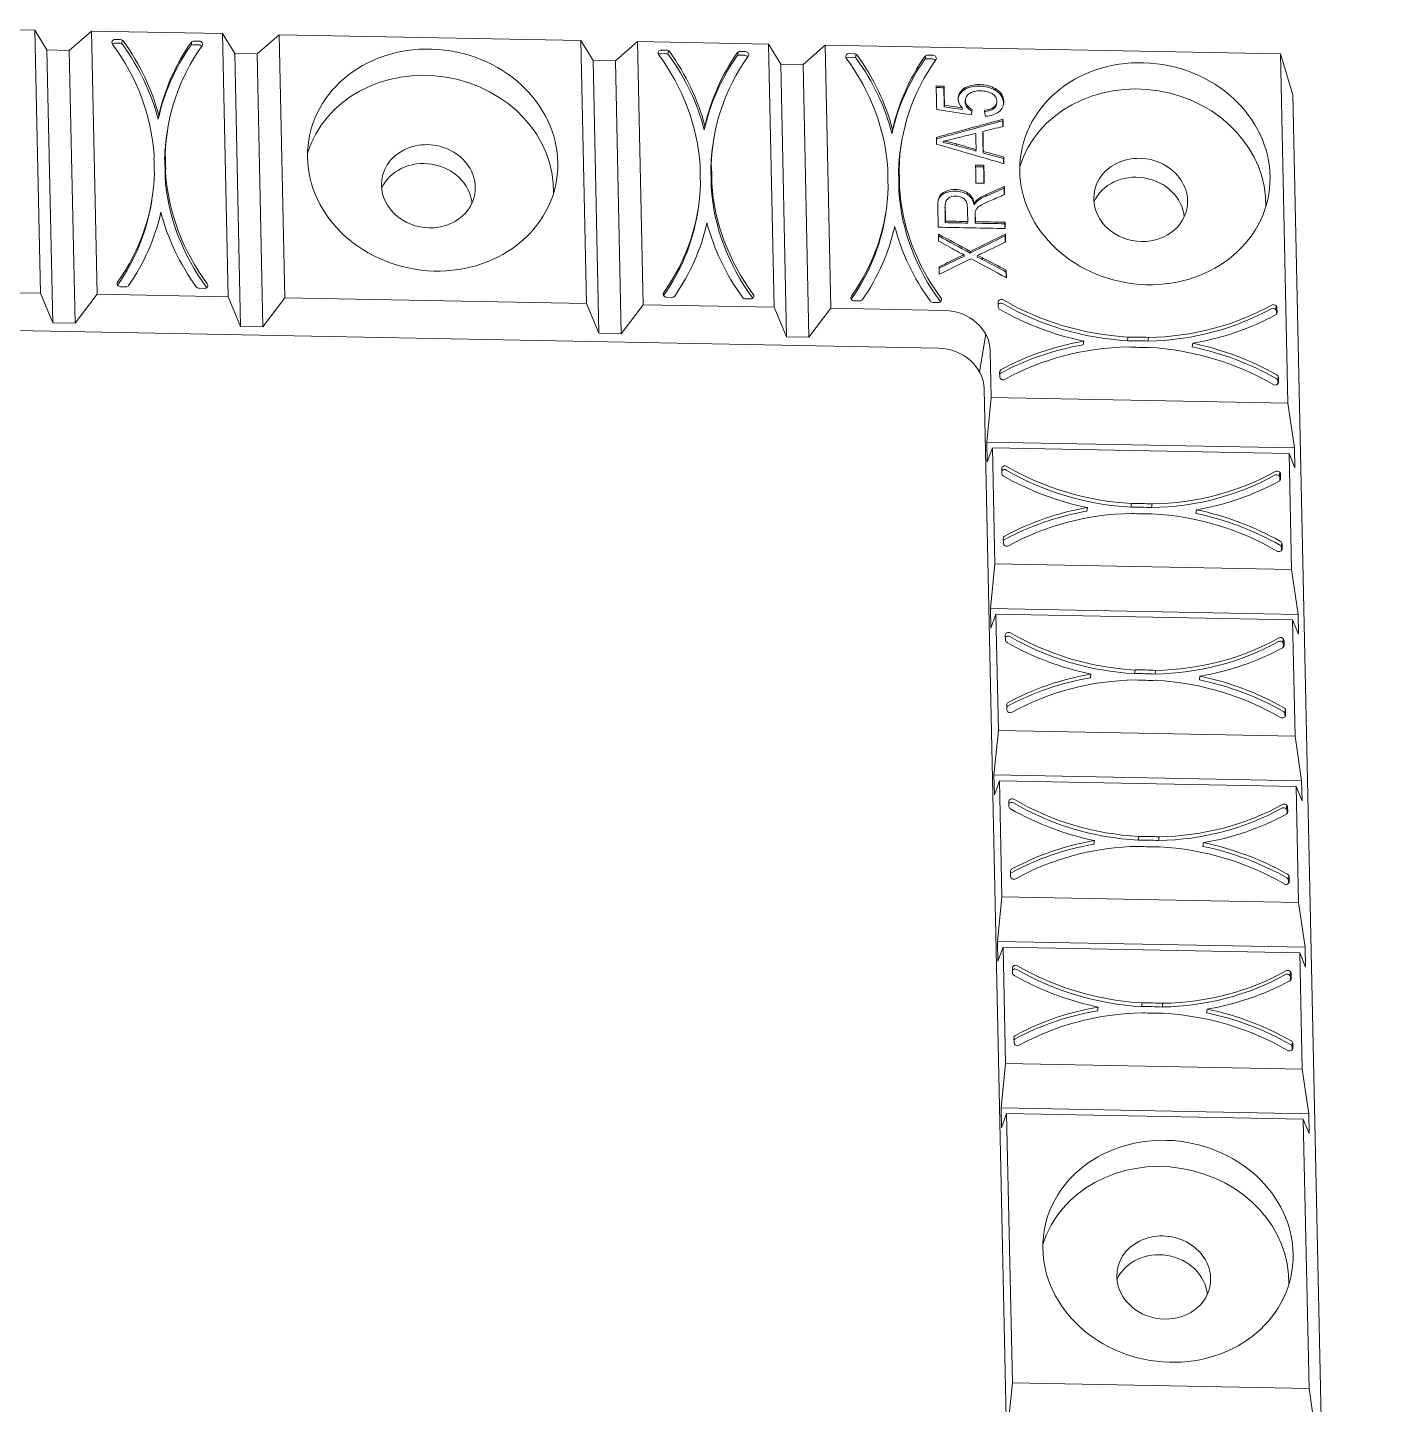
# Model space of a CAD drawing. Header units: inches. Extents: x 1726 to 2311, y 431 to 759.
# Drawn here: x 2114.9 to 2175.9, y 640.7 to 702.1 of the extents above; entities that cross this region are included whole.
import ezdxf

# ---------------------------------------------------------------- set-up
doc = ezdxf.new("R2010")
doc.units = ezdxf.units.IN
doc.layers.add('3', color=7, linetype='Continuous', true_color=0xffffff)

msp = doc.modelspace()

# ---------------------------------------------------------------- linework, layer by layer
at = {"layer": '3', "color": 7, "linetype": 'Continuous', "lineweight": 18}
for p, q in [((2109.428, 702.071), (2115.271, 701.959)), ((2115.814, 701.073), (2115.271, 701.959)), ((2115.523, 690.226), (2115.271, 701.959)), ((2117.801, 701.911), (2116.811, 701.053)), ((2117.801, 701.911), (2123.645, 701.798)), ((2118.053, 690.177), (2117.801, 701.911)), ((2118.831, 701.373), (2119.067, 701.369)), ((2118.858, 701.537), (2119.094, 701.532)), ((2119.147, 701.347), (2119.173, 701.511)), ((2122.281, 701.446), (2122.254, 701.283)), ((2122.341, 701.306), (2122.577, 701.301)), ((2122.368, 701.47), (2122.604, 701.465)), ((2123.897, 690.065), (2123.645, 701.798)), ((2124.188, 700.912), (2123.645, 701.798)), ((2126.175, 701.75), (2125.185, 700.893)), ((2126.175, 701.75), (2139.635, 701.492)), ((2126.427, 690.016), (2126.175, 701.75)), ((2139.635, 701.492), (2139.886, 689.758)), ((2140.178, 700.605), (2139.635, 701.492)), ((2142.165, 701.443), (2141.175, 700.586)), ((2142.165, 701.443), (2148.009, 701.331)), ((2142.165, 701.443), (2142.416, 689.71)), ((2148.552, 700.444), (2148.009, 701.331)), ((2148.009, 701.331), (2148.26, 689.597)), ((2150.539, 701.282), (2149.549, 700.425)), ((2150.539, 701.282), (2170.844, 700.893)), ((2150.539, 701.282), (2150.79, 689.549)), ((2116.811, 701.053), (2115.814, 701.073)), ((2115.814, 701.073), (2116.075, 688.903)), ((2117.072, 688.884), (2116.811, 701.053)), ((2125.185, 700.893), (2124.188, 700.912)), ((2124.188, 700.912), (2124.449, 688.743)), ((2125.446, 688.723), (2125.185, 700.893)), ((2143.195, 700.906), (2143.431, 700.901)), ((2143.222, 701.069), (2143.458, 701.065)), ((2143.51, 700.88), (2143.537, 701.044)), ((2146.645, 700.979), (2146.618, 700.815)), ((2146.705, 700.838), (2146.941, 700.834)), ((2146.731, 701.002), (2146.968, 700.998)), ((2151.569, 700.745), (2151.805, 700.741)), ((2151.596, 700.909), (2151.832, 700.904)), ((2151.884, 700.719), (2151.911, 700.883)), ((2155.019, 700.818), (2154.992, 700.655)), ((2155.078, 700.678), (2155.315, 700.673)), ((2155.105, 700.841), (2155.341, 700.837)), ((2171.4, 699.066), (2170.844, 700.893)), ((2170.844, 700.893), (2171.178, 685.321)), ((2141.175, 700.586), (2140.178, 700.605)), ((2140.178, 700.605), (2140.439, 688.436)), ((2141.436, 688.417), (2141.175, 700.586)), ((2148.552, 700.444), (2148.813, 688.275)), ((2149.549, 700.425), (2148.552, 700.444)), ((2149.81, 688.256), (2149.549, 700.425)), ((2155.825, 699.388), (2155.836, 699.458)), ((2157.408, 699.458), (2157.408, 699.458)), ((2157.419, 699.528), (2157.419, 699.528)), ((2156.714, 699.28), (2156.726, 699.35)), ((2156.796, 698.894), (2156.782, 698.806)), ((2158.113, 699.276), (2158.124, 699.346)), ((2175.931, 487.49), (2171.4, 699.066)), ((2155.843, 698.542), (2155.854, 698.612)), ((2156.649, 698.412), (2156.661, 698.482)), ((2156.864, 698.512), (2156.876, 698.582)), ((2157.077, 698.349), (2157.088, 698.419)), ((2158.05, 698.454), (2158.062, 698.524)), ((2158.181, 698.651), (2158.195, 698.739)), ((2158.488, 698.712), (2158.488, 698.712)), ((2120.803, 698.144), (2120.776, 697.981)), ((2121.2, 697.566), (2121.174, 697.402)), ((2145.167, 697.677), (2145.14, 697.513)), ((2158.454, 697.913), (2158.466, 697.983)), ((2145.564, 697.099), (2145.537, 696.935)), ((2153.54, 697.516), (2153.514, 697.352)), ((2155.494, 697.173), (2155.5, 696.87)), ((2155.8, 696.939), (2155.811, 697.009)), ((2157.56, 697.363), (2157.572, 697.433)), ((2121.09, 696.389), (2121.063, 696.226)), ((2153.938, 696.938), (2153.911, 696.774)), ((2156.373, 696.813), (2156.385, 696.883)), ((2157.256, 696.564), (2157.267, 696.634)), ((2157.579, 696.477), (2157.591, 696.547)), ((2145.453, 695.922), (2145.427, 695.758)), ((2153.827, 695.761), (2153.801, 695.597)), ((2157.601, 695.857), (2157.613, 695.927)), ((2158.49, 696.226), (2158.502, 696.296)), ((2121.08, 695.413), (2121.107, 695.577)), ((2145.444, 694.946), (2145.471, 695.109)), ((2153.818, 694.785), (2153.845, 694.949)), ((2155.619, 694.466), (2155.63, 694.536)), ((2155.898, 694.696), (2155.91, 694.766)), ((2156.887, 694.619), (2156.899, 694.689)), ((2157.712, 694.554), (2157.724, 694.624)), ((2158.518, 694.907), (2158.53, 694.977)), ((2120.471, 694.246), (2120.498, 694.409)), ((2144.835, 693.778), (2144.861, 693.942)), ((2155.559, 694.106), (2155.579, 693.166)), ((2155.898, 694.239), (2155.884, 694.151)), ((2157.174, 694.162), (2157.185, 694.233)), ((2157.235, 693.872), (2157.223, 693.802)), ((2157.319, 694.329), (2157.331, 694.399)), ((2153.208, 693.618), (2153.235, 693.781)), ((2155.892, 693.37), (2155.904, 693.44)), ((2156.882, 693.351), (2156.893, 693.421)), ((2157.224, 693.345), (2157.236, 693.415)), ((2158.552, 693.319), (2158.564, 693.389)), ((2155.586, 692.856), (2155.593, 692.551)), ((2158.564, 692.787), (2158.575, 692.857)), ((2157, 692.014), (2157.012, 692.084)), ((2156.728, 691.865), (2156.74, 691.935)), ((2157.318, 691.837), (2157.329, 691.907)), ((2157.544, 691.732), (2157.556, 691.802)), ((2155.617, 691.401), (2155.624, 691.067)), ((2158.598, 691.179), (2158.61, 691.249)), ((2109.679, 690.338), (2115.523, 690.226)), ((2115.523, 690.226), (2116.075, 688.903)), ((2119.33, 690.506), (2119.094, 690.51)), ((2122.84, 690.439), (2122.604, 690.443)), ((2122.939, 690.47), (2122.934, 690.477)), ((2117.072, 688.884), (2118.053, 690.177)), ((2118.053, 690.177), (2123.897, 690.065)), ((2123.897, 690.065), (2124.449, 688.743)), ((2125.446, 688.723), (2126.427, 690.016)), ((2126.427, 690.016), (2139.886, 689.758)), ((2139.886, 689.758), (2140.439, 688.436)), ((2141.436, 688.417), (2142.416, 689.71)), ((2142.416, 689.71), (2148.26, 689.597)), ((2143.694, 690.038), (2143.458, 690.043)), ((2147.204, 689.971), (2146.967, 689.976)), ((2147.303, 690.003), (2147.298, 690.009)), ((2148.26, 689.597), (2148.813, 688.275)), ((2152.068, 689.878), (2151.832, 689.882)), ((2155.577, 689.81), (2155.341, 689.815)), ((2155.677, 689.842), (2155.672, 689.849)), ((2158.255, 689.608), (2158.25, 689.818)), ((2170.629, 689.496), (2170.656, 689.66)), ((2170.688, 689.579), (2170.693, 689.37)), ((2155.591, 687.768), (2069.062, 689.429)), ((2149.81, 688.256), (2150.79, 689.549)), ((2150.79, 689.549), (2155.867, 689.452)), ((2170.661, 689.415), (2170.664, 689.29)), ((2116.075, 688.903), (2117.072, 688.884)), ((2124.449, 688.743), (2125.446, 688.723)), ((2140.439, 688.436), (2141.436, 688.417)), ((2157.694, 688.399), (2157.419, 686.716)), ((2148.813, 688.275), (2149.81, 688.256)), ((2162.046, 687.921), (2162.072, 688.085)), ((2164.015, 688.104), (2164.042, 688.268)), ((2164.958, 688.25), (2164.932, 688.087)), ((2166.937, 687.991), (2166.91, 687.828)), ((2157.898, 687.646), (2157.943, 685.575)), ((2158.322, 686.497), (2158.317, 686.706)), ((2170.747, 686.506), (2170.721, 686.343)), ((2161.521, 503.939), (2157.623, 685.963)), ((2170.728, 686.304), (2170.731, 686.179)), ((2170.755, 686.468), (2170.759, 686.258)), ((2157.943, 685.575), (2157.743, 683.587)), ((2157.943, 685.575), (2171.178, 685.321)), ((2171.47, 683.324), (2171.178, 685.321)), ((2171.47, 683.324), (2157.743, 683.587)), ((2157.743, 683.587), (2157.762, 682.704)), ((2157.762, 682.704), (2157.991, 683.332)), ((2157.991, 683.332), (2158.102, 678.151)), ((2157.991, 683.332), (2171.226, 683.078)), ((2171.226, 683.078), (2171.489, 682.44)), ((2171.226, 683.078), (2171.337, 677.897)), ((2171.489, 682.44), (2171.47, 683.324)), ((2158.414, 682.184), (2158.409, 682.394)), ((2170.788, 682.073), (2170.815, 682.236)), ((2170.82, 681.992), (2170.823, 681.866)), ((2170.847, 682.155), (2170.851, 681.946)), ((2162.205, 680.497), (2162.231, 680.661)), ((2164.174, 680.68), (2164.201, 680.844)), ((2165.117, 680.827), (2165.091, 680.663)), ((2167.096, 680.568), (2167.069, 680.404)), ((2158.481, 679.073), (2158.476, 679.283)), ((2170.906, 679.082), (2170.88, 678.919)), ((2170.887, 678.88), (2170.89, 678.755)), ((2170.914, 679.044), (2170.918, 678.835)), ((2158.102, 678.151), (2157.902, 676.164)), ((2158.102, 678.151), (2171.337, 677.897)), ((2171.629, 675.9), (2171.337, 677.897)), ((2171.629, 675.9), (2157.902, 676.164)), ((2157.902, 676.164), (2157.921, 675.28)), ((2157.921, 675.28), (2158.15, 675.908)), ((2158.15, 675.908), (2171.385, 675.654)), ((2158.15, 675.908), (2158.261, 670.727)), ((2171.385, 675.654), (2171.648, 675.016)), ((2171.385, 675.654), (2171.496, 670.473)), ((2171.648, 675.016), (2171.629, 675.9)), ((2158.573, 674.761), (2158.568, 674.97)), ((2170.947, 674.649), (2170.974, 674.812)), ((2170.979, 674.568), (2170.982, 674.443)), ((2171.006, 674.731), (2171.01, 674.522)), ((2162.364, 673.073), (2162.39, 673.237)), ((2164.333, 673.257), (2164.36, 673.42)), ((2165.276, 673.403), (2165.249, 673.239)), ((2167.255, 673.144), (2167.228, 672.98)), ((2158.64, 671.649), (2158.635, 671.859)), ((2171.065, 671.659), (2171.039, 671.495)), ((2171.046, 671.457), (2171.049, 671.331)), ((2171.073, 671.62), (2171.077, 671.411)), ((2158.261, 670.727), (2158.061, 668.74)), ((2158.261, 670.727), (2171.496, 670.473)), ((2171.788, 668.476), (2171.496, 670.473)), ((2171.788, 668.476), (2158.061, 668.74)), ((2158.061, 668.74), (2158.08, 667.856)), ((2158.08, 667.856), (2158.309, 668.484)), ((2158.309, 668.484), (2171.544, 668.23)), ((2158.309, 668.484), (2158.42, 663.303)), ((2171.544, 668.23), (2171.807, 667.593)), ((2171.544, 668.23), (2171.655, 663.049)), ((2171.807, 667.593), (2171.788, 668.476)), ((2158.732, 667.337), (2158.727, 667.546)), ((2171.106, 667.225), (2171.133, 667.389)), ((2171.138, 667.144), (2171.141, 667.019)), ((2171.165, 667.308), (2171.169, 667.098)), ((2162.523, 665.65), (2162.549, 665.813)), ((2164.492, 665.833), (2164.519, 665.997)), ((2165.435, 665.979), (2165.408, 665.815)), ((2167.414, 665.72), (2167.387, 665.556)), ((2158.799, 664.226), (2158.794, 664.435)), ((2171.224, 664.235), (2171.198, 664.071)), ((2171.205, 664.033), (2171.207, 663.908)), ((2171.232, 664.196), (2171.236, 663.987)), ((2158.42, 663.303), (2158.22, 661.316)), ((2158.42, 663.303), (2171.655, 663.049)), ((2171.947, 661.053), (2171.655, 663.049)), ((2171.947, 661.053), (2158.22, 661.316)), ((2158.22, 661.316), (2158.239, 660.432)), ((2158.239, 660.432), (2158.468, 661.06)), ((2158.468, 661.06), (2171.703, 660.806)), ((2158.468, 661.06), (2158.579, 655.879)), ((2171.703, 660.806), (2171.966, 660.169)), ((2171.703, 660.806), (2171.814, 655.626)), ((2171.966, 660.169), (2171.947, 661.053)), ((2158.891, 659.913), (2158.886, 660.123)), ((2171.265, 659.801), (2171.292, 659.965)), ((2171.297, 659.72), (2171.3, 659.595)), ((2171.324, 659.884), (2171.328, 659.675)), ((2162.682, 658.226), (2162.708, 658.39)), ((2164.651, 658.409), (2164.678, 658.573)), ((2165.594, 658.555), (2165.567, 658.392)), ((2167.573, 658.296), (2167.546, 658.133)), ((2158.958, 656.802), (2158.953, 657.011)), ((2171.383, 656.811), (2171.357, 656.647)), ((2171.364, 656.609), (2171.366, 656.484)), ((2171.391, 656.773), (2171.395, 656.563)), ((2158.579, 655.879), (2158.379, 653.892)), ((2158.579, 655.879), (2171.814, 655.626)), ((2172.106, 653.629), (2171.814, 655.626)), ((2172.106, 653.629), (2158.379, 653.892)), ((2158.379, 653.892), (2158.398, 653.008)), ((2158.398, 653.008), (2158.627, 653.636)), ((2158.627, 653.636), (2171.862, 653.383)), ((2158.627, 653.636), (2158.884, 641.628)), ((2171.862, 653.383), (2172.125, 652.745)), ((2171.862, 653.383), (2172.119, 641.375)), ((2172.125, 652.745), (2172.106, 653.629)), ((2158.884, 641.628), (2158.684, 639.641)), ((2172.119, 641.375), (2158.884, 641.628)), ((2172.411, 639.378), (2172.119, 641.375))]:
    msp.add_line(p, q, dxfattribs=at)
for centre, major_axis, start_param, end_param in [((2118.861, 701.404), (-0.148, 0.024), 4.874584, 7.016708), ((2118.834, 701.241), (0.148, -0.024), 1.732991, 2.463152), ((2109.534, 696.205), (-10.963, 1.795), 3.345204, 3.875116), ((2119.07, 701.236), (0.148, -0.024), 0.722344, 1.732991), ((2119.097, 701.4), (-0.148, 0.024), 3.863937, 4.874584), ((2109.508, 696.041), (-11.457, 1.876), 3.51557, 3.863937), ((2109.534, 696.205), (-11.457, 1.876), 3.51557, 3.863937), ((2132.137, 695.607), (-11.457, 1.876), 5.885287, 6.233654), ((2132.164, 695.771), (-11.457, 1.876), 5.885287, 6.233654), ((2132.164, 695.771), (-10.963, 1.795), 5.874108, 6.404019), ((2122.344, 701.173), (0.148, -0.024), 1.733047, 2.743694), ((2122.37, 701.337), (-0.148, 0.024), 4.87464, 5.885287), ((2122.58, 701.169), (0.148, -0.024), 0.636646, 1.733047), ((2122.607, 701.332), (-0.148, 0.024), 2.732515, 4.87464), ((2143.225, 700.937), (-0.148, 0.024), 4.874584, 7.016708), ((2143.198, 700.773), (0.148, -0.024), 1.732991, 2.463152), ((2133.898, 695.737), (-10.963, 1.795), 3.345204, 3.875116), ((2143.434, 700.769), (0.148, -0.024), 0.722344, 1.732991), ((2143.461, 700.932), (-0.148, 0.024), 3.863937, 4.874584), ((2133.871, 695.574), (-11.457, 1.876), 3.51557, 3.863937), ((2133.898, 695.737), (-11.457, 1.876), 3.51557, 3.863937), ((2156.501, 695.14), (-11.457, 1.876), 5.885287, 6.233654), ((2156.527, 695.303), (-11.457, 1.876), 5.885287, 6.233654), ((2156.527, 695.303), (-10.963, 1.795), 5.874108, 6.404019), ((2146.707, 700.706), (0.148, -0.024), 1.733047, 2.743694), ((2146.734, 700.869), (-0.148, 0.024), 4.87464, 5.885287), ((2146.944, 700.701), (0.148, -0.024), 0.636646, 1.733047), ((2146.97, 700.865), (-0.148, 0.024), 2.732515, 4.87464), ((2151.599, 700.776), (-0.148, 0.024), 4.874584, 7.016708), ((2151.572, 700.613), (0.148, -0.024), 1.732991, 2.463152), ((2142.272, 695.577), (-10.963, 1.795), 3.345204, 3.875116), ((2151.808, 700.608), (0.148, -0.024), 0.722344, 1.732991), ((2151.835, 700.772), (-0.148, 0.024), 3.863937, 4.874584), ((2142.245, 695.413), (-11.457, 1.876), 3.51557, 3.863937), ((2142.272, 695.577), (-11.457, 1.876), 3.51557, 3.863937), ((2164.901, 695.142), (-11.457, 1.876), 5.885287, 6.233654), ((2164.901, 695.142), (-10.963, 1.795), 5.874108, 6.404019), ((2155.081, 700.545), (0.148, -0.024), 1.733047, 2.743694), ((2155.108, 700.709), (-0.148, 0.024), 4.87464, 5.885287), ((2155.317, 700.541), (0.148, -0.024), 0.636646, 1.733047), ((2155.344, 700.704), (-0.148, 0.024), 2.732515, 4.87464), ((2132.831, 694.993), (5.526, -0.905), 0.1204, 3.02117), ((2164.874, 694.979), (-11.457, 1.876), 5.885287, 6.233654), ((2164.606, 694.384), (5.526, -0.905), 0.1204, 3.02117), ((2132.137, 695.607), (-10.963, 1.795), 6.283183, 6.404019), ((2132.164, 695.771), (-11.457, 1.876), 0.122618, 0.201828), ((2109.534, 696.205), (-11.457, 1.876), 3.26421, 3.343421), ((2132.831, 694.993), (2.072, -0.339), 0.162223, 3.303816), ((2156.501, 695.14), (-10.963, 1.795), 6.283183, 6.404019), ((2164.874, 694.979), (-10.963, 1.795), 6.283183, 6.404019), ((2164.606, 694.384), (2.072, -0.339), 0.162223, 3.303816), ((2109.508, 696.041), (-11.457, 1.876), 3.26421, 3.343421), ((2132.693, 694.152), (-2.072, 0.339), 3.374256, 6.050549), ((2156.527, 695.303), (-11.457, 1.876), 0.122618, 0.201828), ((2133.871, 695.574), (-11.457, 1.876), 3.26421, 3.343421), ((2133.898, 695.737), (-11.457, 1.876), 3.26421, 3.343421), ((2164.901, 695.142), (-11.457, 1.876), 0.122618, 0.201828), ((2142.272, 695.577), (-11.457, 1.876), 3.26421, 3.343421), ((2109.534, 696.205), (-10.963, 1.795), 2.732515, 3.262427), ((2132.137, 695.607), (-10.963, 1.795), 0.203612, 0.733523), ((2132.164, 695.771), (-10.963, 1.795), 0.203612, 0.733523), ((2133.898, 695.737), (-10.963, 1.795), 2.732515, 3.262427), ((2156.527, 695.303), (-10.963, 1.795), 0.203612, 0.733523), ((2142.245, 695.413), (-11.457, 1.876), 3.26421, 3.343421), ((2164.469, 693.542), (-2.072, 0.339), 3.374256, 6.050549), ((2132.831, 694.993), (2.072, -0.339), 3.303816, 6.445408), ((2156.501, 695.14), (-10.963, 1.795), 0.203612, 0.733523), ((2142.272, 695.577), (-10.963, 1.795), 2.732515, 3.262427), ((2164.874, 694.979), (-10.963, 1.795), 0.203612, 0.733523), ((2164.901, 695.142), (-10.963, 1.795), 0.203612, 0.733523), ((2109.508, 696.041), (-10.963, 1.795), 2.736382, 3.14159), ((2164.606, 694.384), (2.072, -0.339), 3.303816, 6.445408), ((2109.534, 696.205), (-11.457, 1.876), 2.743694, 3.092061), ((2132.164, 695.771), (-11.457, 1.876), 0.373977, 0.722344), ((2133.871, 695.574), (-10.963, 1.795), 2.736382, 3.14159), ((2133.898, 695.737), (-11.457, 1.876), 2.743694, 3.092061), ((2156.527, 695.303), (-11.457, 1.876), 0.373977, 0.722344), ((2142.245, 695.413), (-10.963, 1.795), 2.736382, 3.14159), ((2142.272, 695.577), (-11.457, 1.876), 2.743694, 3.092061), ((2164.901, 695.142), (-11.457, 1.876), 0.373977, 0.722344), ((2119.091, 690.643), (-0.148, 0.024), 5.874108, 8.016232), ((2119.328, 690.638), (-0.148, 0.024), 1.733047, 2.743694), ((2122.601, 690.576), (-0.148, 0.024), 0.722344, 1.732991), ((2122.837, 690.571), (-0.148, 0.024), 1.732991, 3.875116), ((2143.455, 690.176), (-0.148, 0.024), 5.874108, 8.016232), ((2143.691, 690.171), (-0.148, 0.024), 1.733047, 2.743694), ((2146.965, 690.108), (-0.148, 0.024), 0.722344, 1.732991), ((2147.201, 690.104), (-0.148, 0.024), 1.732991, 3.875116), ((2151.829, 690.015), (-0.148, 0.024), 5.874108, 8.016232), ((2152.065, 690.01), (-0.148, 0.024), 1.733047, 2.743694), ((2155.338, 689.948), (-0.148, 0.024), 0.722344, 1.732991), ((2155.575, 689.943), (-0.148, 0.024), 1.732991, 3.875116), ((2158.4, 689.815), (-0.148, 0.024), 4.303312, 6.445436), ((2158.373, 689.651), (0.148, -0.024), 1.161719, 2.65578), ((2158.405, 689.605), (-0.148, 0.024), 0.162251, 1.172898), ((2164.263, 697.905), (-10.963, 1.795), 1.161719, 1.69163), ((2164.29, 698.069), (-10.963, 1.795), 1.161719, 1.69163), ((2164.29, 698.069), (-10.963, 1.795), 1.774408, 2.304319), ((2170.538, 689.582), (-0.148, 0.024), 3.303788, 5.445912), ((2155.905, 687.684), (1.974, -0.323), 0.162223, 1.733019), ((2164.29, 698.069), (-11.457, 1.876), 1.172898, 1.521265), ((2164.263, 697.905), (-10.963, 1.795), 1.774408, 2.304319), ((2164.29, 698.069), (-11.457, 1.876), 1.944774, 2.29314), ((2170.512, 689.418), (0.148, -0.024), 0.162195, 2.304319), ((2170.543, 689.372), (-0.148, 0.024), 2.29314, 3.303788), ((2155.629, 686.001), (1.974, -0.323), 0.162223, 1.733019), ((2164.693, 677.843), (-11.457, 1.876), 5.086366, 5.434733), ((2164.72, 678.007), (-11.457, 1.876), 5.086366, 5.434733), ((2164.72, 678.007), (-10.963, 1.795), 4.916001, 5.445912), ((2164.693, 677.843), (-11.457, 1.876), 4.835007, 4.914217), ((2164.72, 678.007), (-11.457, 1.876), 4.835007, 4.914217), ((2164.29, 698.069), (-11.457, 1.876), 1.693414, 1.772624), ((2164.72, 678.007), (-10.963, 1.795), 4.303312, 4.833223), ((2164.693, 677.843), (-11.457, 1.876), 4.314491, 4.662858), ((2164.72, 678.007), (-11.457, 1.876), 4.314491, 4.662858), ((2158.467, 686.703), (-0.148, 0.024), 5.434733, 6.44538), ((2158.44, 686.54), (0.148, -0.024), 2.29314, 2.655788), ((2170.605, 686.471), (-0.148, 0.024), 3.303843, 4.314491), ((2158.471, 686.494), (-0.148, 0.024), 0.162195, 2.304319), ((2170.61, 686.261), (-0.148, 0.024), 1.161719, 3.303843), ((2170.578, 686.307), (0.148, -0.024), 0.162251, 1.172898), ((2158.559, 682.391), (-0.148, 0.024), 4.303312, 6.445436), ((2158.532, 682.227), (0.148, -0.024), 1.161719, 2.65578), ((2164.422, 690.481), (-10.963, 1.795), 1.161719, 1.69163), ((2164.449, 690.645), (-10.963, 1.795), 1.161719, 1.69163), ((2164.449, 690.645), (-10.963, 1.795), 1.774408, 2.304319), ((2170.697, 682.158), (-0.148, 0.024), 3.303788, 5.445912), ((2158.563, 682.182), (-0.148, 0.024), 0.162251, 1.172898), ((2164.449, 690.645), (-11.457, 1.876), 1.172898, 1.521265), ((2164.422, 690.481), (-10.963, 1.795), 1.774408, 2.304319), ((2164.449, 690.645), (-11.457, 1.876), 1.944774, 2.29314), ((2170.671, 681.994), (0.148, -0.024), 0.162195, 2.304319), ((2170.702, 681.949), (-0.148, 0.024), 2.29314, 3.303788), ((2164.852, 670.42), (-11.457, 1.876), 5.086366, 5.434733), ((2164.879, 670.583), (-11.457, 1.876), 5.086366, 5.434733), ((2164.879, 670.583), (-10.963, 1.795), 4.916001, 5.445912), ((2164.852, 670.42), (-11.457, 1.876), 4.835007, 4.914217), ((2164.879, 670.583), (-11.457, 1.876), 4.835007, 4.914217), ((2164.449, 690.645), (-11.457, 1.876), 1.693414, 1.772624), ((2164.879, 670.583), (-10.963, 1.795), 4.303312, 4.833223), ((2164.852, 670.42), (-11.457, 1.876), 4.314491, 4.662858), ((2164.879, 670.583), (-11.457, 1.876), 4.314491, 4.662858), ((2158.626, 679.28), (-0.148, 0.024), 5.434733, 6.44538), ((2158.599, 679.116), (0.148, -0.024), 2.29314, 2.655788), ((2170.764, 679.047), (-0.148, 0.024), 3.303843, 4.314491), ((2158.63, 679.07), (-0.148, 0.024), 0.162195, 2.304319), ((2170.769, 678.837), (-0.148, 0.024), 1.161719, 3.303843), ((2170.737, 678.883), (0.148, -0.024), 0.162251, 1.172898), ((2158.718, 674.967), (-0.148, 0.024), 4.303312, 6.445436), ((2158.691, 674.804), (0.148, -0.024), 1.161719, 2.65578), ((2164.581, 683.058), (-10.963, 1.795), 1.161719, 1.69163), ((2164.608, 683.221), (-10.963, 1.795), 1.161719, 1.69163), ((2164.608, 683.221), (-10.963, 1.795), 1.774408, 2.304319), ((2170.856, 674.734), (-0.148, 0.024), 3.303788, 5.445912), ((2158.722, 674.758), (-0.148, 0.024), 0.162251, 1.172898), ((2164.608, 683.221), (-11.457, 1.876), 1.172898, 1.521265), ((2164.581, 683.058), (-10.963, 1.795), 1.774408, 2.304319), ((2164.608, 683.221), (-11.457, 1.876), 1.944774, 2.29314), ((2170.83, 674.571), (0.148, -0.024), 0.162195, 2.304319), ((2170.861, 674.525), (-0.148, 0.024), 2.29314, 3.303788), ((2165.011, 662.996), (-11.457, 1.876), 5.086366, 5.434733), ((2165.038, 663.16), (-11.457, 1.876), 5.086366, 5.434733), ((2165.011, 662.996), (-11.457, 1.876), 4.835007, 4.914217), ((2165.038, 663.16), (-11.457, 1.876), 4.835007, 4.914217), ((2165.038, 663.16), (-11.457, 1.876), 4.314491, 4.662858), ((2165.038, 663.16), (-10.963, 1.795), 4.916001, 5.445912), ((2164.608, 683.221), (-11.457, 1.876), 1.693414, 1.772624), ((2165.038, 663.16), (-10.963, 1.795), 4.303312, 4.833223), ((2165.011, 662.996), (-11.457, 1.876), 4.314491, 4.662858), ((2158.785, 671.856), (-0.148, 0.024), 5.434733, 6.44538), ((2158.758, 671.692), (0.148, -0.024), 2.29314, 2.655788), ((2158.789, 671.647), (-0.148, 0.024), 0.162195, 2.304319), ((2170.928, 671.414), (-0.148, 0.024), 1.161719, 3.303843), ((2170.896, 671.459), (0.148, -0.024), 0.162251, 1.172898), ((2170.923, 671.623), (-0.148, 0.024), 3.303843, 4.314491), ((2158.877, 667.543), (-0.148, 0.024), 4.303312, 6.445436), ((2158.85, 667.38), (0.148, -0.024), 1.161719, 2.65578), ((2164.74, 675.634), (-10.963, 1.795), 1.161719, 1.69163), ((2164.767, 675.798), (-10.963, 1.795), 1.161719, 1.69163), ((2158.881, 667.334), (-0.148, 0.024), 0.162251, 1.172898), ((2164.767, 675.798), (-11.457, 1.876), 1.172898, 1.521265), ((2164.74, 675.634), (-10.963, 1.795), 1.774408, 2.304319), ((2164.767, 675.798), (-10.963, 1.795), 1.774408, 2.304319), ((2164.767, 675.798), (-11.457, 1.876), 1.944774, 2.29314), ((2170.989, 667.147), (0.148, -0.024), 0.162195, 2.304319), ((2171.015, 667.311), (-0.148, 0.024), 3.303788, 5.445912), ((2171.02, 667.101), (-0.148, 0.024), 2.29314, 3.303788), ((2165.17, 655.572), (-11.457, 1.876), 5.086366, 5.434733), ((2165.197, 655.736), (-11.457, 1.876), 5.086366, 5.434733), ((2165.17, 655.572), (-11.457, 1.876), 4.835007, 4.914217), ((2165.197, 655.736), (-11.457, 1.876), 4.835007, 4.914217), ((2165.197, 655.736), (-11.457, 1.876), 4.314491, 4.662858), ((2165.197, 655.736), (-10.963, 1.795), 4.916001, 5.445912), ((2164.767, 675.798), (-11.457, 1.876), 1.693414, 1.772624), ((2165.197, 655.736), (-10.963, 1.795), 4.303312, 4.833223), ((2165.17, 655.572), (-11.457, 1.876), 4.314491, 4.662858), ((2158.944, 664.432), (-0.148, 0.024), 5.434733, 6.44538), ((2158.917, 664.269), (0.148, -0.024), 2.29314, 2.655788), ((2158.948, 664.223), (-0.148, 0.024), 0.162195, 2.304319), ((2171.087, 663.99), (-0.148, 0.024), 1.161719, 3.303843), ((2171.055, 664.036), (0.148, -0.024), 0.162251, 1.172898), ((2171.082, 664.199), (-0.148, 0.024), 3.303843, 4.314491), ((2159.036, 660.12), (-0.148, 0.024), 4.303312, 6.445436), ((2159.009, 659.956), (0.148, -0.024), 1.161719, 2.65578), ((2164.926, 668.374), (-10.963, 1.795), 1.161719, 1.69163), ((2159.04, 659.91), (-0.148, 0.024), 0.162251, 1.172898), ((2164.926, 668.374), (-11.457, 1.876), 1.172898, 1.521265), ((2164.899, 668.21), (-10.963, 1.795), 1.161719, 1.69163), ((2164.899, 668.21), (-10.963, 1.795), 1.774408, 2.304319), ((2164.926, 668.374), (-10.963, 1.795), 1.774408, 2.304319), ((2164.926, 668.374), (-11.457, 1.876), 1.944774, 2.29314), ((2171.148, 659.723), (0.148, -0.024), 0.162195, 2.304319), ((2171.174, 659.887), (-0.148, 0.024), 3.303788, 5.445912), ((2171.179, 659.677), (-0.148, 0.024), 2.29314, 3.303788), ((2165.356, 648.312), (-11.457, 1.876), 5.086366, 5.434733), ((2165.329, 648.148), (-11.457, 1.876), 4.835007, 4.914217), ((2165.356, 648.312), (-11.457, 1.876), 4.835007, 4.914217), ((2165.356, 648.312), (-11.457, 1.876), 4.314491, 4.662858), ((2165.329, 648.148), (-11.457, 1.876), 5.086366, 5.434733), ((2165.356, 648.312), (-10.963, 1.795), 4.916001, 5.445912), ((2164.926, 668.374), (-11.457, 1.876), 1.693414, 1.772624), ((2165.356, 648.312), (-10.963, 1.795), 4.303312, 4.833223), ((2165.329, 648.148), (-11.457, 1.876), 4.314491, 4.662858), ((2159.103, 657.008), (-0.148, 0.024), 5.434733, 6.44538), ((2159.076, 656.845), (0.148, -0.024), 2.29314, 2.655788), ((2159.107, 656.799), (-0.148, 0.024), 0.162195, 2.304319), ((2171.246, 656.566), (-0.148, 0.024), 1.161719, 3.303843), ((2171.214, 656.612), (0.148, -0.024), 0.162251, 1.172898), ((2171.241, 656.775), (-0.148, 0.024), 3.303843, 4.314491), ((2165.636, 646.328), (5.526, -0.905), 0.1204, 3.02117), ((2165.636, 646.328), (2.072, -0.339), 0.162223, 3.303816), ((2165.498, 645.487), (-2.072, 0.339), 3.374256, 6.050549), ((2165.636, 646.328), (2.072, -0.339), 3.303816, 6.445408)]:
    msp.add_ellipse(centre, major_axis=major_axis, ratio=0.880667, start_param=start_param, end_param=end_param, dxfattribs=at)
for centre in [(2133.022, 696.162), (2164.798, 695.552), (2165.827, 647.497)]:
    msp.add_ellipse(centre, major_axis=(5.526, -0.905), ratio=0.880667, dxfattribs=at)
for points in [[(2155.485, 699.465), (2155.492, 699.113), (2155.5, 698.762), (2155.508, 698.41)], [(2155.836, 699.458), (2155.719, 699.461), (2155.602, 699.463), (2155.485, 699.465)], [(2155.854, 698.612), (2155.848, 698.894), (2155.842, 699.176), (2155.836, 699.458)], [(2156.714, 699.28), (2156.892, 699.403), (2157.123, 699.463), (2157.408, 699.458)], [(2156.726, 699.35), (2156.903, 699.474), (2157.135, 699.533), (2157.419, 699.528)], [(2157.408, 699.458), (2157.679, 699.452), (2157.913, 699.391), (2158.113, 699.276)], [(2157.419, 699.528), (2157.69, 699.523), (2157.925, 699.462), (2158.124, 699.346)], [(2155.486, 699.395), (2155.599, 699.393), (2155.712, 699.39), (2155.825, 699.388)], [(2155.825, 699.388), (2155.831, 699.106), (2155.837, 698.824), (2155.843, 698.542)], [(2156.459, 698.913), (2156.483, 699.056), (2156.568, 699.178), (2156.714, 699.28)], [(2158.113, 699.276), (2158.358, 699.136), (2158.483, 698.947), (2158.488, 698.712)], [(2155.508, 698.41), (2156.021, 698.332), (2156.535, 698.253), (2157.048, 698.175)], [(2155.843, 698.542), (2156.112, 698.498), (2156.38, 698.455), (2156.649, 698.412)], [(2156.661, 698.482), (2156.392, 698.525), (2156.123, 698.569), (2155.854, 698.612)], [(2156.864, 698.512), (2156.919, 698.443), (2156.99, 698.389), (2157.077, 698.349)], [(2157.088, 698.419), (2157.002, 698.459), (2156.931, 698.514), (2156.876, 698.582)], [(2157.048, 698.175), (2157.062, 698.256), (2157.075, 698.338), (2157.088, 698.419)], [(2157.077, 698.349), (2157.067, 698.291), (2157.058, 698.233), (2157.048, 698.175)], [(2157.629, 698.321), (2157.817, 698.337), (2157.957, 698.382), (2158.05, 698.454)], [(2158.062, 698.524), (2157.968, 698.452), (2157.829, 698.407), (2157.641, 698.391)], [(2157.641, 698.391), (2157.654, 698.3), (2157.667, 698.208), (2157.68, 698.117)], [(2158.05, 698.454), (2158.125, 698.512), (2158.169, 698.581), (2158.182, 698.66)], [(2158.488, 698.712), (2158.489, 698.671), (2158.486, 698.631), (2158.48, 698.593)], [(2158.466, 697.983), (2157.475, 697.713), (2156.484, 697.443), (2155.494, 697.173)], [(2155.495, 697.106), (2156.481, 697.375), (2157.468, 697.644), (2158.454, 697.913)], [(2157.572, 697.433), (2157.872, 697.51), (2158.172, 697.587), (2158.472, 697.663)], [(2158.454, 697.913), (2158.456, 697.829), (2158.458, 697.744), (2158.46, 697.66)], [(2158.472, 697.663), (2158.47, 697.77), (2158.468, 697.876), (2158.466, 697.983)], [(2156.385, 696.883), (2156.195, 696.936), (2156.003, 696.978), (2155.811, 697.009)], [(2157.252, 697.353), (2157.257, 697.113), (2157.262, 696.873), (2157.267, 696.634)], [(2157.56, 697.363), (2157.567, 697.068), (2157.573, 696.772), (2157.579, 696.477)], [(2157.591, 696.547), (2157.585, 696.842), (2157.578, 697.138), (2157.572, 697.433)], [(2155.5, 696.87), (2156.503, 696.579), (2157.505, 696.289), (2158.508, 695.998)], [(2155.8, 696.939), (2155.992, 696.908), (2156.183, 696.866), (2156.373, 696.813)], [(2156.373, 696.813), (2156.667, 696.73), (2156.961, 696.647), (2157.256, 696.564)], [(2157.267, 696.634), (2156.973, 696.717), (2156.679, 696.8), (2156.385, 696.883)], [(2157.579, 696.477), (2157.883, 696.393), (2158.187, 696.309), (2158.49, 696.226)], [(2158.502, 696.296), (2158.198, 696.38), (2157.894, 696.463), (2157.591, 696.547)], [(2157.243, 695.934), (2157.249, 695.667), (2157.254, 695.4), (2157.26, 695.134)], [(2157.613, 695.927), (2157.489, 695.929), (2157.366, 695.932), (2157.243, 695.934)], [(2157.245, 695.864), (2157.363, 695.861), (2157.482, 695.859), (2157.601, 695.857)], [(2157.601, 695.857), (2157.606, 695.613), (2157.612, 695.37), (2157.617, 695.127)], [(2157.63, 695.127), (2157.624, 695.393), (2157.618, 695.66), (2157.613, 695.927)], [(2158.49, 696.226), (2158.492, 696.151), (2158.493, 696.077), (2158.495, 696.002)], [(2158.508, 695.998), (2158.506, 696.097), (2158.504, 696.197), (2158.502, 696.296)], [(2157.26, 695.134), (2157.383, 695.131), (2157.507, 695.129), (2157.63, 695.127)], [(2155.63, 694.536), (2155.579, 694.439), (2155.555, 694.295), (2155.559, 694.106)], [(2155.619, 694.466), (2155.671, 694.563), (2155.764, 694.64), (2155.898, 694.696)], [(2155.91, 694.766), (2155.776, 694.71), (2155.682, 694.633), (2155.63, 694.536)], [(2156.635, 694.495), (2156.718, 694.456), (2156.779, 694.4), (2156.818, 694.326)], [(2156.887, 694.619), (2157.035, 694.519), (2157.131, 694.367), (2157.174, 694.162)], [(2157.185, 694.233), (2157.142, 694.437), (2157.046, 694.589), (2156.899, 694.689)], [(2157.319, 694.329), (2157.424, 694.409), (2157.555, 694.484), (2157.712, 694.554)], [(2157.724, 694.624), (2157.566, 694.554), (2157.436, 694.479), (2157.331, 694.399)], [(2157.712, 694.554), (2157.981, 694.672), (2158.25, 694.79), (2158.518, 694.907)], [(2158.53, 694.977), (2158.261, 694.86), (2157.993, 694.742), (2157.724, 694.624)], [(2157.922, 694.356), (2158.127, 694.446), (2158.332, 694.535), (2158.538, 694.625)], [(2158.518, 694.907), (2158.521, 694.811), (2158.523, 694.715), (2158.525, 694.619)], [(2158.538, 694.625), (2158.535, 694.742), (2158.532, 694.86), (2158.53, 694.977)], [(2155.562, 694.284), (2155.574, 694.356), (2155.593, 694.417), (2155.619, 694.466)], [(2156.818, 694.326), (2156.857, 694.253), (2156.877, 694.153), (2156.88, 694.025)], [(2156.88, 694.025), (2156.884, 693.824), (2156.889, 693.622), (2156.893, 693.421)], [(2157.174, 694.162), (2157.223, 694.236), (2157.271, 694.291), (2157.319, 694.329)], [(2157.331, 694.399), (2157.283, 694.361), (2157.234, 694.306), (2157.185, 694.233)], [(2157.24, 693.896), (2157.254, 693.939), (2157.28, 693.981), (2157.317, 694.023)], [(2157.317, 694.023), (2157.354, 694.064), (2157.42, 694.11), (2157.513, 694.161)], [(2157.513, 694.161), (2157.608, 694.212), (2157.743, 694.277), (2157.922, 694.356)], [(2155.892, 693.37), (2156.222, 693.364), (2156.552, 693.357), (2156.882, 693.351)], [(2156.893, 693.421), (2156.563, 693.428), (2156.234, 693.434), (2155.904, 693.44)], [(2157.224, 693.345), (2157.667, 693.336), (2158.11, 693.328), (2158.552, 693.319)], [(2158.564, 693.389), (2158.121, 693.398), (2157.679, 693.406), (2157.236, 693.415)], [(2158.552, 693.319), (2158.554, 693.249), (2158.555, 693.179), (2158.557, 693.108)], [(2158.57, 693.108), (2158.568, 693.202), (2158.566, 693.296), (2158.564, 693.389)], [(2155.579, 693.166), (2156.576, 693.146), (2157.573, 693.127), (2158.57, 693.108)], [(2157.012, 692.084), (2156.537, 692.342), (2156.061, 692.599), (2155.586, 692.856)], [(2155.588, 692.779), (2156.059, 692.524), (2156.53, 692.269), (2157, 692.014)], [(2157, 692.014), (2157.522, 692.272), (2158.043, 692.529), (2158.564, 692.787)], [(2158.575, 692.857), (2158.054, 692.599), (2157.533, 692.342), (2157.012, 692.084)], [(2158.564, 692.787), (2158.566, 692.692), (2158.568, 692.598), (2158.57, 692.503)], [(2158.583, 692.51), (2158.58, 692.625), (2158.578, 692.741), (2158.575, 692.857)], [(2155.593, 692.551), (2155.86, 692.404), (2156.128, 692.256), (2156.395, 692.109)], [(2156.395, 692.109), (2156.515, 692.042), (2156.629, 691.984), (2156.74, 691.935)], [(2157.527, 691.996), (2157.879, 692.167), (2158.231, 692.339), (2158.583, 692.51)], [(2155.624, 691.067), (2156.097, 691.299), (2156.569, 691.531), (2157.041, 691.763)], [(2157.041, 691.763), (2157.566, 691.479), (2158.092, 691.196), (2158.617, 690.912)], [(2157.318, 691.837), (2157.427, 691.788), (2157.503, 691.753), (2157.544, 691.732)], [(2157.329, 691.907), (2157.401, 691.938), (2157.467, 691.968), (2157.527, 691.996)], [(2157.556, 691.802), (2157.515, 691.823), (2157.439, 691.858), (2157.329, 691.907)], [(2157.544, 691.732), (2157.896, 691.548), (2158.247, 691.363), (2158.598, 691.179)], [(2158.61, 691.249), (2158.258, 691.433), (2157.907, 691.618), (2157.556, 691.802)], [(2158.598, 691.179), (2158.6, 691.092), (2158.602, 691.006), (2158.604, 690.919)], [(2158.617, 690.912), (2158.615, 691.025), (2158.612, 691.137), (2158.61, 691.249)]]:
    msp.add_open_spline(points, degree=3, dxfattribs=at)
for points, knots in [([(2156.726, 699.35), (2156.548, 699.226), (2156.46, 699.072), (2156.467, 698.747), (2156.533, 698.612), (2156.661, 698.482)], [0, 0, 0, 0, 0.569282, 0.569282, 1, 1, 1, 1]), ([(2156.783, 698.812), (2156.779, 698.789), (2156.778, 698.765), (2156.78, 698.657), (2156.809, 698.58), (2156.864, 698.512)], [0, 0, 0, 0, 0.227004, 0.227004, 1, 1, 1, 1]), ([(2156.876, 698.582), (2156.82, 698.65), (2156.792, 698.727), (2156.787, 698.945), (2156.845, 699.054), (2157.084, 699.216), (2157.248, 699.254), (2157.678, 699.246), (2157.856, 699.199), (2158.126, 699.021), (2158.195, 698.914), (2158.2, 698.684), (2158.154, 698.596), (2158.062, 698.524)], [0, 0, 0, 0, 0.111674, 0.111674, 0.290352, 0.290352, 0.467893, 0.467893, 0.655839, 0.655839, 0.843785, 0.843785, 1, 1, 1, 1]), ([(2157.68, 698.117), (2157.931, 698.129), (2158.131, 698.195), (2158.431, 698.433), (2158.504, 698.589), (2158.495, 699.017), (2158.37, 699.206), (2158.124, 699.346)], [0, 0, 0, 0, 0.310917, 0.310917, 0.621834, 0.621834, 1, 1, 1, 1]), ([(2155.811, 697.009), (2155.972, 697.038), (2156.178, 697.085), (2156.702, 697.216), (2156.977, 697.284), (2157.252, 697.353)], [0, 0, 0, 0, 0.476821, 0.476821, 1, 1, 1, 1]), ([(2155.904, 693.44), (2155.899, 693.664), (2155.894, 693.888), (2155.886, 694.269), (2155.93, 694.383), (2156.108, 694.525), (2156.224, 694.559), (2156.462, 694.554), (2156.552, 694.534), (2156.635, 694.495)], [0, 0, 0, 0, 0.346543, 0.346543, 0.590272, 0.590272, 0.834001, 0.834001, 1, 1, 1, 1]), ([(2155.898, 694.696), (2156.033, 694.752), (2156.183, 694.779), (2156.56, 694.771), (2156.74, 694.72), (2156.887, 694.619)], [0, 0, 0, 0, 0.436992, 0.436992, 1, 1, 1, 1]), ([(2156.899, 694.689), (2156.751, 694.79), (2156.571, 694.841), (2156.195, 694.849), (2156.045, 694.822), (2155.91, 694.766)], [0, 0, 0, 0, 0.563008, 0.563008, 1, 1, 1, 1]), ([(2155.885, 694.159), (2155.88, 694.123), (2155.877, 694.084), (2155.883, 693.818), (2155.888, 693.594), (2155.892, 693.37)], [0, 0, 0, 0, 0.159354, 0.159354, 1, 1, 1, 1]), ([(2157.236, 693.415), (2157.233, 693.523), (2157.231, 693.632), (2157.228, 693.796), (2157.229, 693.84), (2157.235, 693.872)], [0, 0, 0, 0, 0.659128, 0.659128, 1, 1, 1, 1]), ([(2157.223, 693.802), (2157.218, 693.77), (2157.216, 693.726), (2157.22, 693.562), (2157.222, 693.453), (2157.224, 693.345)], [0, 0, 0, 0, 0.341154, 0.341154, 1, 1, 1, 1]), ([(2156.74, 691.935), (2156.655, 691.902), (2156.534, 691.848), (2156.123, 691.648), (2155.87, 691.524), (2155.617, 691.401)], [0, 0, 0, 0, 0.383516, 0.383516, 1, 1, 1, 1]), ([(2155.618, 691.337), (2155.867, 691.458), (2156.116, 691.58), (2156.522, 691.778), (2156.643, 691.832), (2156.728, 691.865)], [0, 0, 0, 0, 0.612439, 0.612439, 1, 1, 1, 1])]:
    msp.add_open_spline(points, degree=3, knots=knots, dxfattribs=at)

doc.saveas('drawing.dxf')
